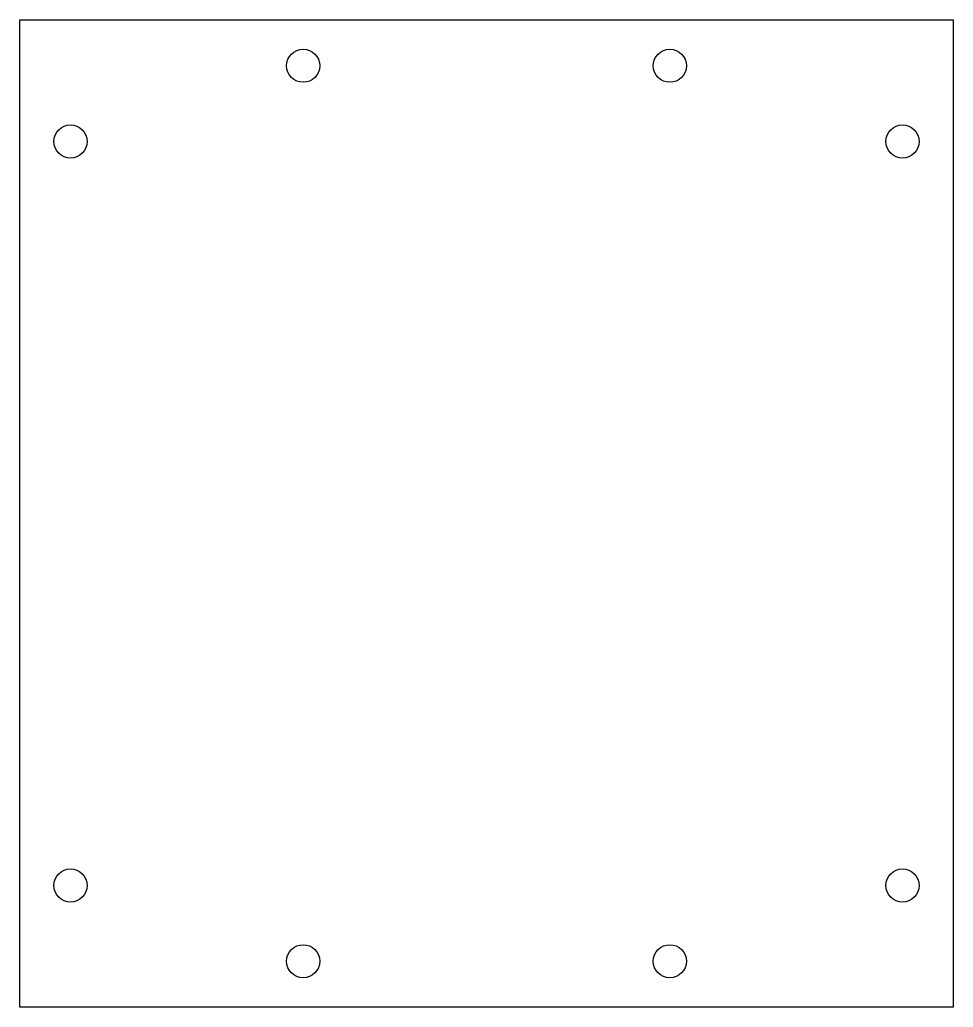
# Model space of a CAD drawing. Header units: metres. Extents: x 0 to 138, y -146 to 0.
import ezdxf

# ---------------------------------------------------------------- set-up
doc = ezdxf.new("R2010")
doc.units = ezdxf.units.M

msp = doc.modelspace()

# ---------------------------------------------------------------- linework, layer by layer
for p, q in [((0, 0), (137.96, 0)), ((0, -146), (0, 0)), ((137.96, 0), (137.96, -146)), ((137.96, -146), (0, -146))]:
    msp.add_line(p, q)
for centre in [(41.88, -6.8), (96.08, -6.8), (7.5, -18), (130.46, -18), (7.5, -128), (130.46, -128), (41.88, -139.2), (96.08, -139.2)]:
    msp.add_circle(centre, 2.45)

doc.saveas('drawing.dxf')
